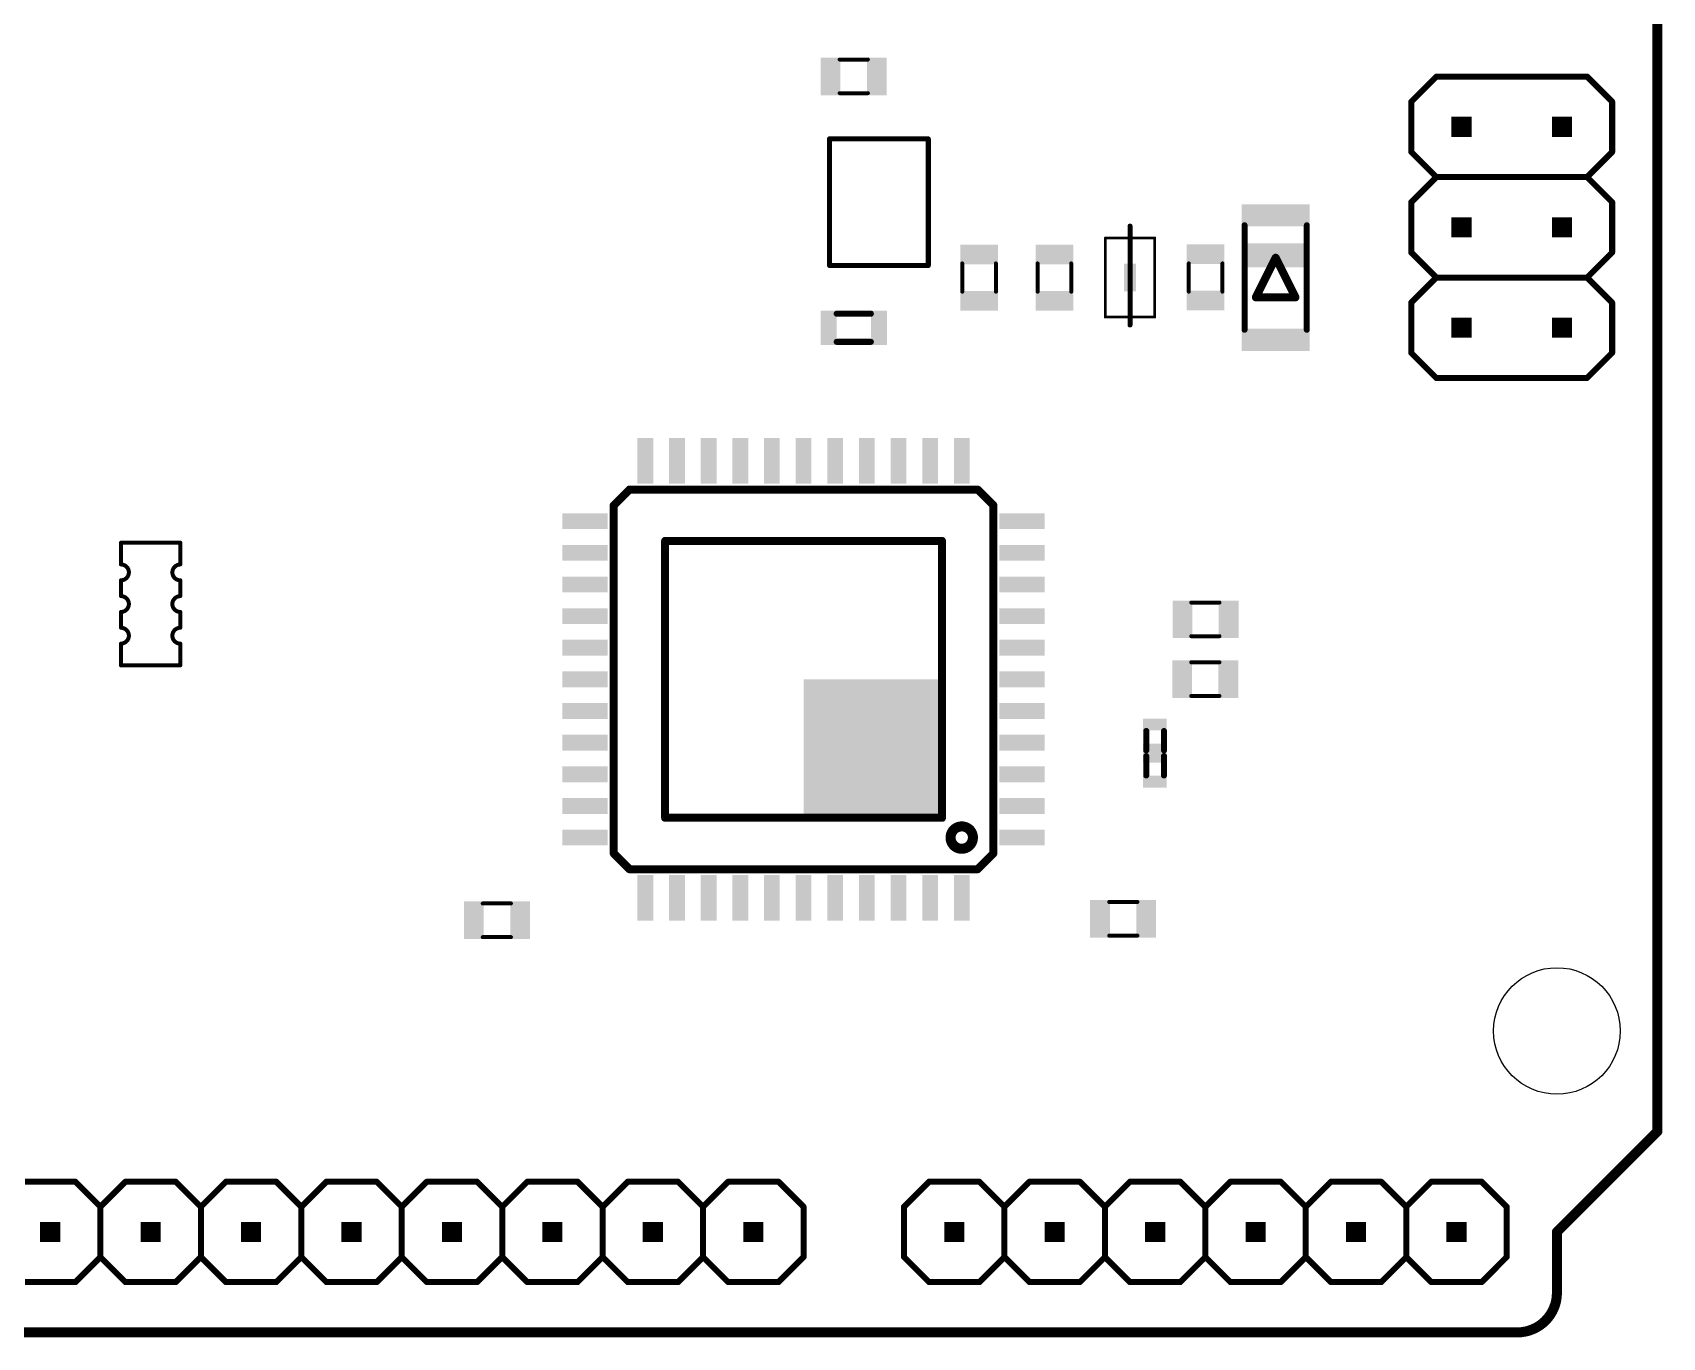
# Model space of a CAD drawing. Extents: x -1.9 to 68.7, y -0.1 to 62.9.
# Drawn here: x 27.5 to 68.71, y -0.13 to 32.86 of the extents above; entities that cross this region are included whole.
import ezdxf

# ---------------------------------------------------------------- set-up
doc = ezdxf.new("R2010")
doc.units = 0
for name, color, linetype in [('20', 53, 'CONTINUOUS'), ('21', 253, 'CONTINUOUS'), ('51', 253, 'CONTINUOUS'), ('52', 253, 'CONTINUOUS')]:
    doc.layers.add(name, color=color, linetype=linetype)

# ---------------------------------------------------------------- blocks, each defined once
blk = doc.blocks.new('RECT')
blk.add_solid([(-0.5, -0.5), (0.5, -0.5), (-0.5, 0.5), (0.5, 0.5)])

msp = doc.modelspace()

# ---------------------------------------------------------------- linework, layer by layer
at = {"layer": '20', "const_width": 0.254}
for points in [[(68.58, 37.846), (68.58, 5.08)], [(68.58, 5.08), (66.04, 2.54)], [(66.04, 2.54), (66.04, 1)], [(65.04, 0), (1, 0)]]:
    msp.add_lwpolyline(points, dxfattribs=at)
at = {"layer": '20'}
for points, const_width in [([(68.5165, 5.08, 1), (68.6435, 5.08)], 0.127), ([(68.6249, 5.0351, 1), (68.5351, 5.1249)], 0.127), ([(66.1035, 2.54, 1), (65.9765, 2.54)], 0.127), ([(65.9951, 2.5849, 1), (66.0849, 2.4951)], 0.127), ([(65.04, 0, 0.4142), (66.04, 1)], 0.254), ([(66.1035, 1, 1), (65.9765, 1)], 0.127), ([(65.9765, 1, 1), (66.1035, 1)], 0.127), ([(65.04, 0.0635, 1), (65.04, -0.0635)], 0.127), ([(65.04, -0.0635, 1), (65.04, 0.0635)], 0.127)]:
    msp.add_lwpolyline(points, format="xyb", dxfattribs=dict(at, const_width=const_width))
msp.add_circle((66.04, 7.62), 1.6, dxfattribs=at)
at = {"layer": '21'}
for points, const_width in [([(62.992, 31.75), (62.357, 31.115)], 0.1524), ([(62.992, 31.75), (66.802, 31.75)], 0.1524), ([(66.802, 31.75), (67.437, 31.115)], 0.1524), ([(62.357, 31.115), (62.357, 29.845)], 0.1524), ([(67.437, 31.115), (67.437, 29.845)], 0.1524), ([(47.645, 26.975), (47.645, 30.175)], 0.127), ([(47.645, 30.175), (50.145, 30.175)], 0.127), ([(50.145, 30.175), (50.145, 26.975)], 0.127), ([(62.357, 29.845), (62.992, 29.21)], 0.1524), ([(67.437, 29.845), (66.802, 29.21)], 0.1524), ([(62.992, 29.21), (62.357, 28.575)], 0.1524), ([(66.802, 29.21), (62.992, 29.21)], 0.1524), ([(66.802, 29.21), (67.437, 28.575)], 0.1524), ([(62.357, 28.575), (62.357, 27.305)], 0.1524), ([(67.437, 28.575), (67.437, 27.305)], 0.1524), ([(55.245, 27.97), (55.245, 25.47)], 0.127), ([(54.62, 25.67), (54.62, 27.67)], 0.07), ([(55.87, 27.67), (55.87, 25.67)], 0.07), ([(58.928, 27.17), (58.428, 26.17)], 0.2032), ([(59.428, 26.17), (58.928, 27.17)], 0.2032), ([(62.357, 27.305), (62.992, 26.67)], 0.1524), ([(67.437, 27.305), (66.802, 26.67)], 0.1524), ([(50.145, 26.975), (47.645, 26.975)], 0.127), ([(62.992, 26.67), (62.357, 26.035)], 0.1524), ([(66.802, 26.67), (62.992, 26.67)], 0.1524), ([(66.802, 26.67), (67.437, 26.035)], 0.1524), ([(58.428, 26.17), (59.428, 26.17)], 0.2032), ([(62.357, 26.035), (62.357, 24.765)], 0.1524), ([(67.437, 26.035), (67.437, 24.765)], 0.1524), ([(62.357, 24.765), (62.992, 24.13)], 0.1524), ([(67.437, 24.765), (66.802, 24.13)], 0.1524), ([(66.802, 24.13), (62.992, 24.13)], 0.1524), ([(42.19, 20.91), (42.59, 21.31)], 0.2032), ([(42.59, 21.31), (51.39, 21.31)], 0.2032), ([(51.39, 21.31), (51.79, 20.91)], 0.2032), ([(42.19, 12.11), (42.19, 20.91)], 0.2032), ([(51.79, 20.91), (51.79, 12.11)], 0.2032), ([(42.59, 11.71), (42.19, 12.11)], 0.2032), ([(51.79, 12.11), (51.39, 11.71)], 0.2032), ([(51.39, 11.71), (42.59, 11.71)], 0.2032), ([(27.305, 3.81), (28.575, 3.81)], 0.1524), ([(28.575, 3.81), (29.21, 3.175)], 0.1524), ([(29.21, 3.175), (29.845, 3.81)], 0.1524), ([(29.845, 3.81), (31.115, 3.81)], 0.1524), ([(31.115, 3.81), (31.75, 3.175)], 0.1524), ([(31.75, 3.175), (32.385, 3.81)], 0.1524), ([(32.385, 3.81), (33.655, 3.81)], 0.1524), ([(33.655, 3.81), (34.29, 3.175)], 0.1524), ([(34.925, 3.81), (34.29, 3.175)], 0.1524), ([(34.925, 3.81), (36.195, 3.81)], 0.1524), ([(36.195, 3.81), (36.83, 3.175)], 0.1524), ([(36.83, 3.175), (37.465, 3.81)], 0.1524), ([(37.465, 3.81), (38.735, 3.81)], 0.1524), ([(38.735, 3.81), (39.37, 3.175)], 0.1524), ([(39.37, 3.175), (40.005, 3.81)], 0.1524), ([(40.005, 3.81), (41.275, 3.81)], 0.1524), ([(41.275, 3.81), (41.91, 3.175)], 0.1524), ([(42.545, 3.81), (41.91, 3.175)], 0.1524), ([(42.545, 3.81), (43.815, 3.81)], 0.1524), ([(43.815, 3.81), (44.45, 3.175)], 0.1524), ([(45.085, 3.81), (44.45, 3.175)], 0.1524), ([(45.085, 3.81), (46.355, 3.81)], 0.1524), ([(46.355, 3.81), (46.99, 3.175)], 0.1524), ([(50.165, 3.81), (49.53, 3.175)], 0.1524), ([(50.165, 3.81), (51.435, 3.81)], 0.1524), ([(51.435, 3.81), (52.07, 3.175)], 0.1524), ([(52.07, 3.175), (52.705, 3.81)], 0.1524), ([(52.705, 3.81), (53.975, 3.81)], 0.1524), ([(53.975, 3.81), (54.61, 3.175)], 0.1524), ([(54.61, 3.175), (55.245, 3.81)], 0.1524), ([(55.245, 3.81), (56.515, 3.81)], 0.1524), ([(56.515, 3.81), (57.15, 3.175)], 0.1524), ([(57.785, 3.81), (57.15, 3.175)], 0.1524), ([(57.785, 3.81), (59.055, 3.81)], 0.1524), ([(59.055, 3.81), (59.69, 3.175)], 0.1524), ([(59.69, 3.175), (60.325, 3.81)], 0.1524), ([(60.325, 3.81), (61.595, 3.81)], 0.1524), ([(61.595, 3.81), (62.23, 3.175)], 0.1524), ([(62.865, 3.81), (62.23, 3.175)], 0.1524), ([(62.865, 3.81), (64.135, 3.81)], 0.1524), ([(64.135, 3.81), (64.77, 3.175)], 0.1524), ([(29.21, 3.175), (29.21, 1.905)], 0.1524), ([(31.75, 3.175), (31.75, 1.905)], 0.1524), ([(34.29, 3.175), (34.29, 1.905)], 0.1524), ([(36.83, 3.175), (36.83, 1.905)], 0.1524), ([(39.37, 3.175), (39.37, 1.905)], 0.1524), ([(41.91, 3.175), (41.91, 1.905)], 0.1524), ([(44.45, 3.175), (44.45, 1.905)], 0.1524), ([(46.99, 3.175), (46.99, 1.905)], 0.1524), ([(49.53, 3.175), (49.53, 1.905)], 0.1524), ([(52.07, 3.175), (52.07, 1.905)], 0.1524), ([(54.61, 3.175), (54.61, 1.905)], 0.1524), ([(57.15, 3.175), (57.15, 1.905)], 0.1524), ([(59.69, 3.175), (59.69, 1.905)], 0.1524), ([(62.23, 3.175), (62.23, 1.905)], 0.1524), ([(64.77, 3.175), (64.77, 1.905)], 0.1524), ([(29.21, 1.905), (28.575, 1.27)], 0.1524), ([(29.845, 1.27), (29.21, 1.905)], 0.1524), ([(31.75, 1.905), (31.115, 1.27)], 0.1524), ([(32.385, 1.27), (31.75, 1.905)], 0.1524), ([(34.29, 1.905), (33.655, 1.27)], 0.1524), ([(34.29, 1.905), (34.925, 1.27)], 0.1524), ([(36.83, 1.905), (36.195, 1.27)], 0.1524), ([(37.465, 1.27), (36.83, 1.905)], 0.1524), ([(39.37, 1.905), (38.735, 1.27)], 0.1524), ([(40.005, 1.27), (39.37, 1.905)], 0.1524), ([(41.91, 1.905), (41.275, 1.27)], 0.1524), ([(41.91, 1.905), (42.545, 1.27)], 0.1524), ([(44.45, 1.905), (43.815, 1.27)], 0.1524), ([(44.45, 1.905), (45.085, 1.27)], 0.1524), ([(46.99, 1.905), (46.355, 1.27)], 0.1524), ([(49.53, 1.905), (50.165, 1.27)], 0.1524), ([(52.07, 1.905), (51.435, 1.27)], 0.1524), ([(52.705, 1.27), (52.07, 1.905)], 0.1524), ([(54.61, 1.905), (53.975, 1.27)], 0.1524), ([(55.245, 1.27), (54.61, 1.905)], 0.1524), ([(57.15, 1.905), (56.515, 1.27)], 0.1524), ([(57.15, 1.905), (57.785, 1.27)], 0.1524), ([(59.69, 1.905), (59.055, 1.27)], 0.1524), ([(60.325, 1.27), (59.69, 1.905)], 0.1524), ([(62.23, 1.905), (61.595, 1.27)], 0.1524), ([(62.23, 1.905), (62.865, 1.27)], 0.1524), ([(64.77, 1.905), (64.135, 1.27)], 0.1524), ([(28.575, 1.27), (27.305, 1.27)], 0.1524), ([(31.115, 1.27), (29.845, 1.27)], 0.1524), ([(33.655, 1.27), (32.385, 1.27)], 0.1524), ([(36.195, 1.27), (34.925, 1.27)], 0.1524), ([(38.735, 1.27), (37.465, 1.27)], 0.1524), ([(41.275, 1.27), (40.005, 1.27)], 0.1524), ([(43.815, 1.27), (42.545, 1.27)], 0.1524), ([(46.355, 1.27), (45.085, 1.27)], 0.1524), ([(51.435, 1.27), (50.165, 1.27)], 0.1524), ([(53.975, 1.27), (52.705, 1.27)], 0.1524), ([(56.515, 1.27), (55.245, 1.27)], 0.1524), ([(59.055, 1.27), (57.785, 1.27)], 0.1524), ([(61.595, 1.27), (60.325, 1.27)], 0.1524), ([(64.135, 1.27), (62.865, 1.27)], 0.1524)]:
    msp.add_lwpolyline(points, dxfattribs=dict(at, const_width=const_width))
for points, const_width in [([(62.992, 31.7881, 1), (62.992, 31.7119)], 0.0762), ([(63.0189, 31.7231, 1), (62.9651, 31.7769)], 0.0762), ([(66.8289, 31.7769, 1), (66.7751, 31.7231)], 0.0762), ([(66.802, 31.7119, 1), (66.802, 31.7881)], 0.0762), ([(62.3951, 31.115, 1), (62.3189, 31.115)], 0.0762), ([(62.3301, 31.1419, 1), (62.3839, 31.0881)], 0.0762), ([(67.4751, 31.115, 1), (67.3989, 31.115)], 0.0762), ([(67.4101, 31.0881, 1), (67.4639, 31.1419)], 0.0762), ([(47.6768, 30.175, 1), (47.6133, 30.175)], 0.0635), ([(47.645, 30.2067, 1), (47.645, 30.1433)], 0.0635), ([(50.1768, 30.175, 1), (50.1133, 30.175)], 0.0635), ([(50.145, 30.1433, 1), (50.145, 30.2067)], 0.0635), ([(62.3189, 29.845, 1), (62.3951, 29.845)], 0.0762), ([(62.3839, 29.8719, 1), (62.3301, 29.8181)], 0.0762), ([(67.3989, 29.845, 1), (67.4751, 29.845)], 0.0762), ([(67.4639, 29.8181, 1), (67.4101, 29.8719)], 0.0762), ([(62.992, 29.2481, 1), (62.992, 29.1719)], 0.0762), ([(63.0189, 29.1831, 1), (62.9651, 29.2369)], 0.0762), ([(62.9651, 29.1831, 1), (63.0189, 29.2369)], 0.0762), ([(66.8289, 29.2369, 1), (66.7751, 29.1831)], 0.0762), ([(66.7751, 29.2369, 1), (66.8289, 29.1831)], 0.0762), ([(66.802, 29.1719, 1), (66.802, 29.2481)], 0.0762), ([(62.3951, 28.575, 1), (62.3189, 28.575)], 0.0762), ([(62.3301, 28.6019, 1), (62.3839, 28.5481)], 0.0762), ([(67.4751, 28.575, 1), (67.3989, 28.575)], 0.0762), ([(67.4101, 28.5481, 1), (67.4639, 28.6019)], 0.0762), ([(55.2768, 27.97, 1), (55.2133, 27.97)], 0.0635), ([(54.6375, 27.67, 1), (54.6025, 27.67)], 0.035), ([(55.8875, 27.67, 1), (55.8525, 27.67)], 0.035), ([(58.9734, 27.1927, 1), (58.8826, 27.1473)], 0.1016), ([(58.9734, 27.1473, 1), (58.8826, 27.1927)], 0.1016), ([(62.3189, 27.305, 1), (62.3951, 27.305)], 0.0762), ([(62.3839, 27.3319, 1), (62.3301, 27.2781)], 0.0762), ([(67.3989, 27.305, 1), (67.4751, 27.305)], 0.0762), ([(67.4639, 27.2781, 1), (67.4101, 27.3319)], 0.0762), ([(47.645, 27.0068, 1), (47.645, 26.9433)], 0.0635), ([(47.6133, 26.975, 1), (47.6768, 26.975)], 0.0635), ([(50.1133, 26.975, 1), (50.1768, 26.975)], 0.0635), ([(50.145, 26.9433, 1), (50.145, 27.0068)], 0.0635), ([(62.992, 26.7081, 1), (62.992, 26.6319)], 0.0762), ([(63.0189, 26.6431, 1), (62.9651, 26.6969)], 0.0762), ([(62.9651, 26.6431, 1), (63.0189, 26.6969)], 0.0762), ([(66.8289, 26.6969, 1), (66.7751, 26.6431)], 0.0762), ([(66.7751, 26.6969, 1), (66.8289, 26.6431)], 0.0762), ([(66.802, 26.6319, 1), (66.802, 26.7081)], 0.0762), ([(58.428, 26.2208, 1), (58.428, 26.1192)], 0.1016), ([(58.3826, 26.1927, 1), (58.4734, 26.1473)], 0.1016), ([(59.3826, 26.1473, 1), (59.4734, 26.1927)], 0.1016), ([(59.428, 26.1192, 1), (59.428, 26.2208)], 0.1016), ([(62.3951, 26.035, 1), (62.3189, 26.035)], 0.0762), ([(62.3301, 26.0619, 1), (62.3839, 26.0081)], 0.0762), ([(67.4751, 26.035, 1), (67.3989, 26.035)], 0.0762), ([(67.4101, 26.0081, 1), (67.4639, 26.0619)], 0.0762), ([(54.6025, 25.67, 1), (54.6375, 25.67)], 0.035), ([(55.8525, 25.67, 1), (55.8875, 25.67)], 0.035), ([(55.2133, 25.47, 1), (55.2768, 25.47)], 0.0635), ([(62.3189, 24.765, 1), (62.3951, 24.765)], 0.0762), ([(62.3839, 24.7919, 1), (62.3301, 24.7381)], 0.0762), ([(67.3989, 24.765, 1), (67.4751, 24.765)], 0.0762), ([(67.4639, 24.7381, 1), (67.4101, 24.7919)], 0.0762), ([(62.992, 24.1681, 1), (62.992, 24.0919)], 0.0762), ([(62.9651, 24.1031, 1), (63.0189, 24.1569)], 0.0762), ([(66.7751, 24.1569, 1), (66.8289, 24.1031)], 0.0762), ([(66.802, 24.0919, 1), (66.802, 24.1681)], 0.0762), ([(42.59, 21.3608, 1), (42.59, 21.2592)], 0.1016), ([(42.6259, 21.2741, 1), (42.5541, 21.3459)], 0.1016), ([(51.4259, 21.3459, 1), (51.3541, 21.2741)], 0.1016), ([(51.39, 21.2592, 1), (51.39, 21.3608)], 0.1016), ([(42.2408, 20.91, 1), (42.1392, 20.91)], 0.1016), ([(42.1541, 20.9459, 1), (42.2259, 20.8741)], 0.1016), ([(51.8408, 20.91, 1), (51.7392, 20.91)], 0.1016), ([(51.7541, 20.8741, 1), (51.8259, 20.9459)], 0.1016), ([(50.99, 12.2273, 1), (50.99, 12.7927, 1), (50.99, 12.2273)], 0.254), ([(42.2259, 12.1459, 1), (42.1541, 12.0741)], 0.1016), ([(42.1392, 12.11, 1), (42.2408, 12.11)], 0.1016), ([(51.7392, 12.11, 1), (51.8408, 12.11)], 0.1016), ([(51.8259, 12.0741, 1), (51.7541, 12.1459)], 0.1016), ([(42.59, 11.7608, 1), (42.59, 11.6592)], 0.1016), ([(42.5541, 11.6741, 1), (42.6259, 11.7459)], 0.1016), ([(51.3541, 11.7459, 1), (51.4259, 11.6741)], 0.1016), ([(51.39, 11.6592, 1), (51.39, 11.7608)], 0.1016), ([(28.6019, 3.8369, 1), (28.5481, 3.7831)], 0.0762), ([(28.575, 3.7719, 1), (28.575, 3.8481)], 0.0762), ([(29.845, 3.8481, 1), (29.845, 3.7719)], 0.0762), ([(29.8719, 3.7831, 1), (29.8181, 3.8369)], 0.0762), ([(31.1419, 3.8369, 1), (31.0881, 3.7831)], 0.0762), ([(31.115, 3.7719, 1), (31.115, 3.8481)], 0.0762), ([(32.385, 3.8481, 1), (32.385, 3.7719)], 0.0762), ([(32.4119, 3.7831, 1), (32.3581, 3.8369)], 0.0762), ([(33.6819, 3.8369, 1), (33.6281, 3.7831)], 0.0762), ([(33.655, 3.7719, 1), (33.655, 3.8481)], 0.0762), ([(34.925, 3.8481, 1), (34.925, 3.7719)], 0.0762), ([(34.9519, 3.7831, 1), (34.8981, 3.8369)], 0.0762), ([(36.2219, 3.8369, 1), (36.1681, 3.7831)], 0.0762), ([(36.195, 3.7719, 1), (36.195, 3.8481)], 0.0762), ([(37.465, 3.8481, 1), (37.465, 3.7719)], 0.0762), ([(37.4919, 3.7831, 1), (37.4381, 3.8369)], 0.0762), ([(38.7619, 3.8369, 1), (38.7081, 3.7831)], 0.0762), ([(38.735, 3.7719, 1), (38.735, 3.8481)], 0.0762), ([(40.005, 3.8481, 1), (40.005, 3.7719)], 0.0762), ([(40.0319, 3.7831, 1), (39.9781, 3.8369)], 0.0762), ([(41.3019, 3.8369, 1), (41.2481, 3.7831)], 0.0762), ([(41.275, 3.7719, 1), (41.275, 3.8481)], 0.0762), ([(42.545, 3.8481, 1), (42.545, 3.7719)], 0.0762), ([(42.5719, 3.7831, 1), (42.5181, 3.8369)], 0.0762), ([(43.8419, 3.8369, 1), (43.7881, 3.7831)], 0.0762), ([(43.815, 3.7719, 1), (43.815, 3.8481)], 0.0762), ([(45.085, 3.8481, 1), (45.085, 3.7719)], 0.0762), ([(45.1119, 3.7831, 1), (45.0581, 3.8369)], 0.0762), ([(46.3819, 3.8369, 1), (46.3281, 3.7831)], 0.0762), ([(46.355, 3.7719, 1), (46.355, 3.8481)], 0.0762), ([(50.165, 3.8481, 1), (50.165, 3.7719)], 0.0762), ([(50.1919, 3.7831, 1), (50.1381, 3.8369)], 0.0762), ([(51.4619, 3.8369, 1), (51.4081, 3.7831)], 0.0762), ([(51.435, 3.7719, 1), (51.435, 3.8481)], 0.0762), ([(52.705, 3.8481, 1), (52.705, 3.7719)], 0.0762), ([(52.7319, 3.7831, 1), (52.6781, 3.8369)], 0.0762), ([(54.0019, 3.8369, 1), (53.9481, 3.7831)], 0.0762), ([(53.975, 3.7719, 1), (53.975, 3.8481)], 0.0762), ([(55.245, 3.8481, 1), (55.245, 3.7719)], 0.0762), ([(55.2719, 3.7831, 1), (55.2181, 3.8369)], 0.0762), ([(56.5419, 3.8369, 1), (56.4881, 3.7831)], 0.0762), ([(56.515, 3.7719, 1), (56.515, 3.8481)], 0.0762), ([(57.785, 3.8481, 1), (57.785, 3.7719)], 0.0762), ([(57.8119, 3.7831, 1), (57.7581, 3.8369)], 0.0762), ([(59.0819, 3.8369, 1), (59.0281, 3.7831)], 0.0762), ([(59.055, 3.7719, 1), (59.055, 3.8481)], 0.0762), ([(60.325, 3.8481, 1), (60.325, 3.7719)], 0.0762), ([(60.3519, 3.7831, 1), (60.2981, 3.8369)], 0.0762), ([(61.6219, 3.8369, 1), (61.5681, 3.7831)], 0.0762), ([(61.595, 3.7719, 1), (61.595, 3.8481)], 0.0762), ([(62.865, 3.8481, 1), (62.865, 3.7719)], 0.0762), ([(62.8919, 3.7831, 1), (62.8381, 3.8369)], 0.0762), ([(64.1619, 3.8369, 1), (64.1081, 3.7831)], 0.0762), ([(64.135, 3.7719, 1), (64.135, 3.8481)], 0.0762), ([(29.2481, 3.175, 1), (29.1719, 3.175)], 0.0762), ([(29.1831, 3.2019, 1), (29.2369, 3.1481)], 0.0762), ([(29.1831, 3.1481, 1), (29.2369, 3.2019)], 0.0762), ([(31.7881, 3.175, 1), (31.7119, 3.175)], 0.0762), ([(31.7231, 3.2019, 1), (31.7769, 3.1481)], 0.0762), ([(31.7231, 3.1481, 1), (31.7769, 3.2019)], 0.0762), ([(34.3281, 3.175, 1), (34.2519, 3.175)], 0.0762), ([(34.2631, 3.2019, 1), (34.3169, 3.1481)], 0.0762), ([(34.2631, 3.1481, 1), (34.3169, 3.2019)], 0.0762), ([(36.8681, 3.175, 1), (36.7919, 3.175)], 0.0762), ([(36.8031, 3.2019, 1), (36.8569, 3.1481)], 0.0762), ([(36.8031, 3.1481, 1), (36.8569, 3.2019)], 0.0762), ([(39.4081, 3.175, 1), (39.3319, 3.175)], 0.0762), ([(39.3431, 3.2019, 1), (39.3969, 3.1481)], 0.0762), ([(39.3431, 3.1481, 1), (39.3969, 3.2019)], 0.0762), ([(41.9481, 3.175, 1), (41.8719, 3.175)], 0.0762), ([(41.8831, 3.2019, 1), (41.9369, 3.1481)], 0.0762), ([(41.8831, 3.1481, 1), (41.9369, 3.2019)], 0.0762), ([(44.4881, 3.175, 1), (44.4119, 3.175)], 0.0762), ([(44.4231, 3.2019, 1), (44.4769, 3.1481)], 0.0762), ([(44.4231, 3.1481, 1), (44.4769, 3.2019)], 0.0762), ([(47.0281, 3.175, 1), (46.9519, 3.175)], 0.0762), ([(46.9631, 3.1481, 1), (47.0169, 3.2019)], 0.0762), ([(49.5681, 3.175, 1), (49.4919, 3.175)], 0.0762), ([(49.5031, 3.2019, 1), (49.5569, 3.1481)], 0.0762), ([(52.1081, 3.175, 1), (52.0319, 3.175)], 0.0762), ([(52.0431, 3.2019, 1), (52.0969, 3.1481)], 0.0762), ([(52.0431, 3.1481, 1), (52.0969, 3.2019)], 0.0762), ([(54.6481, 3.175, 1), (54.5719, 3.175)], 0.0762), ([(54.5831, 3.2019, 1), (54.6369, 3.1481)], 0.0762), ([(54.5831, 3.1481, 1), (54.6369, 3.2019)], 0.0762), ([(57.1881, 3.175, 1), (57.1119, 3.175)], 0.0762), ([(57.1231, 3.2019, 1), (57.1769, 3.1481)], 0.0762), ([(57.1231, 3.1481, 1), (57.1769, 3.2019)], 0.0762), ([(59.7281, 3.175, 1), (59.6519, 3.175)], 0.0762), ([(59.6631, 3.2019, 1), (59.7169, 3.1481)], 0.0762), ([(59.6631, 3.1481, 1), (59.7169, 3.2019)], 0.0762), ([(62.2681, 3.175, 1), (62.1919, 3.175)], 0.0762), ([(62.2031, 3.2019, 1), (62.2569, 3.1481)], 0.0762), ([(62.2031, 3.1481, 1), (62.2569, 3.2019)], 0.0762), ([(64.8081, 3.175, 1), (64.7319, 3.175)], 0.0762), ([(64.7431, 3.1481, 1), (64.7969, 3.2019)], 0.0762), ([(29.1719, 1.905, 1), (29.2481, 1.905)], 0.0762), ([(29.2369, 1.9319, 1), (29.1831, 1.8781)], 0.0762), ([(29.2369, 1.8781, 1), (29.1831, 1.9319)], 0.0762), ([(31.7119, 1.905, 1), (31.7881, 1.905)], 0.0762), ([(31.7769, 1.9319, 1), (31.7231, 1.8781)], 0.0762), ([(31.7769, 1.8781, 1), (31.7231, 1.9319)], 0.0762), ([(34.2519, 1.905, 1), (34.3281, 1.905)], 0.0762), ([(34.3169, 1.9319, 1), (34.2631, 1.8781)], 0.0762), ([(34.3169, 1.8781, 1), (34.2631, 1.9319)], 0.0762), ([(36.7919, 1.905, 1), (36.8681, 1.905)], 0.0762), ([(36.8569, 1.9319, 1), (36.8031, 1.8781)], 0.0762), ([(36.8569, 1.8781, 1), (36.8031, 1.9319)], 0.0762), ([(39.3319, 1.905, 1), (39.4081, 1.905)], 0.0762), ([(39.3969, 1.9319, 1), (39.3431, 1.8781)], 0.0762), ([(39.3969, 1.8781, 1), (39.3431, 1.9319)], 0.0762), ([(41.8719, 1.905, 1), (41.9481, 1.905)], 0.0762), ([(41.9369, 1.9319, 1), (41.8831, 1.8781)], 0.0762), ([(41.9369, 1.8781, 1), (41.8831, 1.9319)], 0.0762), ([(44.4119, 1.905, 1), (44.4881, 1.905)], 0.0762), ([(44.4769, 1.9319, 1), (44.4231, 1.8781)], 0.0762), ([(44.4769, 1.8781, 1), (44.4231, 1.9319)], 0.0762), ([(46.9519, 1.905, 1), (47.0281, 1.905)], 0.0762), ([(47.0169, 1.8781, 1), (46.9631, 1.9319)], 0.0762), ([(49.4919, 1.905, 1), (49.5681, 1.905)], 0.0762), ([(49.5569, 1.9319, 1), (49.5031, 1.8781)], 0.0762), ([(52.0319, 1.905, 1), (52.1081, 1.905)], 0.0762), ([(52.0969, 1.9319, 1), (52.0431, 1.8781)], 0.0762), ([(52.0969, 1.8781, 1), (52.0431, 1.9319)], 0.0762), ([(54.5719, 1.905, 1), (54.6481, 1.905)], 0.0762), ([(54.6369, 1.9319, 1), (54.5831, 1.8781)], 0.0762), ([(54.6369, 1.8781, 1), (54.5831, 1.9319)], 0.0762), ([(57.1119, 1.905, 1), (57.1881, 1.905)], 0.0762), ([(57.1769, 1.9319, 1), (57.1231, 1.8781)], 0.0762), ([(57.1769, 1.8781, 1), (57.1231, 1.9319)], 0.0762), ([(59.6519, 1.905, 1), (59.7281, 1.905)], 0.0762), ([(59.7169, 1.9319, 1), (59.6631, 1.8781)], 0.0762), ([(59.7169, 1.8781, 1), (59.6631, 1.9319)], 0.0762), ([(62.1919, 1.905, 1), (62.2681, 1.905)], 0.0762), ([(62.2569, 1.9319, 1), (62.2031, 1.8781)], 0.0762), ([(62.2569, 1.8781, 1), (62.2031, 1.9319)], 0.0762), ([(64.7319, 1.905, 1), (64.8081, 1.905)], 0.0762), ([(64.7969, 1.8781, 1), (64.7431, 1.9319)], 0.0762), ([(28.5481, 1.2969, 1), (28.6019, 1.2431)], 0.0762), ([(28.575, 1.2319, 1), (28.575, 1.3081)], 0.0762), ([(29.845, 1.3081, 1), (29.845, 1.2319)], 0.0762), ([(29.8181, 1.2431, 1), (29.8719, 1.2969)], 0.0762), ([(31.0881, 1.2969, 1), (31.1419, 1.2431)], 0.0762), ([(31.115, 1.2319, 1), (31.115, 1.3081)], 0.0762), ([(32.385, 1.3081, 1), (32.385, 1.2319)], 0.0762), ([(32.3581, 1.2431, 1), (32.4119, 1.2969)], 0.0762), ([(33.6281, 1.2969, 1), (33.6819, 1.2431)], 0.0762), ([(33.655, 1.2319, 1), (33.655, 1.3081)], 0.0762), ([(34.925, 1.3081, 1), (34.925, 1.2319)], 0.0762), ([(34.8981, 1.2431, 1), (34.9519, 1.2969)], 0.0762), ([(36.1681, 1.2969, 1), (36.2219, 1.2431)], 0.0762), ([(36.195, 1.2319, 1), (36.195, 1.3081)], 0.0762), ([(37.465, 1.3081, 1), (37.465, 1.2319)], 0.0762), ([(37.4381, 1.2431, 1), (37.4919, 1.2969)], 0.0762), ([(38.7081, 1.2969, 1), (38.7619, 1.2431)], 0.0762), ([(38.735, 1.2319, 1), (38.735, 1.3081)], 0.0762), ([(40.005, 1.3081, 1), (40.005, 1.2319)], 0.0762), ([(39.9781, 1.2431, 1), (40.0319, 1.2969)], 0.0762), ([(41.2481, 1.2969, 1), (41.3019, 1.2431)], 0.0762), ([(41.275, 1.2319, 1), (41.275, 1.3081)], 0.0762), ([(42.545, 1.3081, 1), (42.545, 1.2319)], 0.0762), ([(42.5181, 1.2431, 1), (42.5719, 1.2969)], 0.0762), ([(43.7881, 1.2969, 1), (43.8419, 1.2431)], 0.0762), ([(43.815, 1.2319, 1), (43.815, 1.3081)], 0.0762), ([(45.085, 1.3081, 1), (45.085, 1.2319)], 0.0762), ([(45.0581, 1.2431, 1), (45.1119, 1.2969)], 0.0762), ([(46.3281, 1.2969, 1), (46.3819, 1.2431)], 0.0762), ([(46.355, 1.2319, 1), (46.355, 1.3081)], 0.0762), ([(50.165, 1.3081, 1), (50.165, 1.2319)], 0.0762), ([(50.1381, 1.2431, 1), (50.1919, 1.2969)], 0.0762), ([(51.4081, 1.2969, 1), (51.4619, 1.2431)], 0.0762), ([(51.435, 1.2319, 1), (51.435, 1.3081)], 0.0762), ([(52.705, 1.3081, 1), (52.705, 1.2319)], 0.0762), ([(52.6781, 1.2431, 1), (52.7319, 1.2969)], 0.0762), ([(53.9481, 1.2969, 1), (54.0019, 1.2431)], 0.0762), ([(53.975, 1.2319, 1), (53.975, 1.3081)], 0.0762), ([(55.245, 1.3081, 1), (55.245, 1.2319)], 0.0762), ([(55.2181, 1.2431, 1), (55.2719, 1.2969)], 0.0762), ([(56.4881, 1.2969, 1), (56.5419, 1.2431)], 0.0762), ([(56.515, 1.2319, 1), (56.515, 1.3081)], 0.0762), ([(57.785, 1.3081, 1), (57.785, 1.2319)], 0.0762), ([(57.7581, 1.2431, 1), (57.8119, 1.2969)], 0.0762), ([(59.0281, 1.2969, 1), (59.0819, 1.2431)], 0.0762), ([(59.055, 1.2319, 1), (59.055, 1.3081)], 0.0762), ([(60.325, 1.3081, 1), (60.325, 1.2319)], 0.0762), ([(60.2981, 1.2431, 1), (60.3519, 1.2969)], 0.0762), ([(61.5681, 1.2969, 1), (61.6219, 1.2431)], 0.0762), ([(61.595, 1.2319, 1), (61.595, 1.3081)], 0.0762), ([(62.865, 1.3081, 1), (62.865, 1.2319)], 0.0762), ([(62.8381, 1.2431, 1), (62.8919, 1.2969)], 0.0762), ([(64.1081, 1.2969, 1), (64.1619, 1.2431)], 0.0762), ([(64.135, 1.2319, 1), (64.135, 1.3081)], 0.0762)]:
    msp.add_lwpolyline(points, format="xyb", dxfattribs=dict(at, const_width=const_width))
at = {"layer": '51'}
for points, const_width in [([(47.904, 32.182), (48.616, 32.182)], 0.1016), ([(47.904, 31.331), (48.616, 31.331)], 0.1016), ([(58.1406, 25.3492), (58.1406, 27.9908)], 0.1524), ([(59.7154, 25.3492), (59.7154, 27.9908)], 0.1524), ([(54.62, 27.67), (55.87, 27.67)], 0.07), ([(55.245, 27.77), (55.245, 25.57)], 0.127), ([(51.003, 26.314), (51.003, 27.026)], 0.1016), ([(51.854, 26.314), (51.854, 27.026)], 0.1016), ([(52.908, 26.314), (52.908, 27.026)], 0.1016), ([(53.759, 26.314), (53.759, 27.026)], 0.1016), ([(56.731, 27.026), (56.731, 26.314)], 0.1016), ([(57.582, 27.026), (57.582, 26.314)], 0.1016), ([(48.692, 25.756), (47.828, 25.756)], 0.1524), ([(55.87, 25.67), (54.62, 25.67)], 0.07), ([(47.828, 25.044), (48.692, 25.044)], 0.1524), ([(29.73, 19.965), (31.23, 19.965)], 0.1016), ([(29.73, 19.415), (29.73, 19.965)], 0.1016), ([(31.23, 19.965), (31.23, 19.415)], 0.1016), ([(50.49, 20.01), (43.49, 20.01)], 0.2032), ([(43.49, 20.01), (43.49, 13.01)], 0.2032), ([(50.49, 13.01), (50.49, 20.01)], 0.2032), ([(29.73, 18.615), (29.73, 19.015)], 0.1016), ([(31.23, 19.015), (31.23, 18.615)], 0.1016), ([(29.73, 17.815), (29.73, 18.215)], 0.1016), ([(31.23, 18.215), (31.23, 17.815)], 0.1016), ([(57.506, 18.453), (56.794, 18.453)], 0.1016), ([(29.73, 16.865), (29.73, 17.415)], 0.1016), ([(31.23, 17.415), (31.23, 16.865)], 0.1016), ([(57.506, 17.602), (56.794, 17.602)], 0.1016), ([(31.23, 16.865), (29.73, 16.865)], 0.1016), ([(56.794, 16.942), (57.506, 16.942)], 0.1016), ([(56.794, 16.091), (57.506, 16.091)], 0.1016), ([(43.49, 13.01), (50.49, 13.01)], 0.2032), ([(39.591, 10.844), (38.879, 10.844)], 0.1016), ([(54.719, 10.882), (55.431, 10.882)], 0.1016), ([(39.591, 9.993), (38.879, 9.993)], 0.1016), ([(54.719, 10.031), (55.431, 10.031)], 0.1016)]:
    msp.add_lwpolyline(points, dxfattribs=dict(at, const_width=const_width))
for points, const_width in [([(47.904, 32.2074, 1), (47.904, 32.1566)], 0.0508), ([(48.616, 32.1566, 1), (48.616, 32.2074)], 0.0508), ([(47.904, 31.3564, 1), (47.904, 31.3056)], 0.0508), ([(48.616, 31.3056, 1), (48.616, 31.3564)], 0.0508), ([(58.1787, 27.9908, 1), (58.1025, 27.9908)], 0.0762), ([(59.7535, 27.9908, 1), (59.6773, 27.9908)], 0.0762), ([(54.62, 27.6875, 1), (54.62, 27.6525)], 0.035), ([(55.2768, 27.77, 1), (55.2133, 27.77)], 0.0635), ([(55.87, 27.6525, 1), (55.87, 27.6875)], 0.035), ([(51.0284, 27.026, 1), (50.9776, 27.026)], 0.0508), ([(51.8794, 27.026, 1), (51.8286, 27.026)], 0.0508), ([(52.9334, 27.026, 1), (52.8826, 27.026)], 0.0508), ([(53.7844, 27.026, 1), (53.7336, 27.026)], 0.0508), ([(56.7564, 27.026, 1), (56.7056, 27.026)], 0.0508), ([(57.6074, 27.026, 1), (57.5566, 27.026)], 0.0508), ([(50.9776, 26.314, 1), (51.0284, 26.314)], 0.0508), ([(51.8286, 26.314, 1), (51.8794, 26.314)], 0.0508), ([(52.8826, 26.314, 1), (52.9334, 26.314)], 0.0508), ([(53.7336, 26.314, 1), (53.7844, 26.314)], 0.0508), ([(56.7056, 26.314, 1), (56.7564, 26.314)], 0.0508), ([(57.5566, 26.314, 1), (57.6074, 26.314)], 0.0508), ([(47.828, 25.7941, 1), (47.828, 25.7179)], 0.0762), ([(48.692, 25.7179, 1), (48.692, 25.7941)], 0.0762), ([(54.62, 25.6875, 1), (54.62, 25.6525)], 0.035), ([(55.2133, 25.57, 1), (55.2768, 25.57)], 0.0635), ([(55.87, 25.6525, 1), (55.87, 25.6875)], 0.035), ([(58.1025, 25.3492, 1), (58.1787, 25.3492)], 0.0762), ([(59.6773, 25.3492, 1), (59.7535, 25.3492)], 0.0762), ([(47.828, 25.0821, 1), (47.828, 25.0059)], 0.0762), ([(48.692, 25.0059, 1), (48.692, 25.0821)], 0.0762), ([(29.73, 19.9904, 1), (29.73, 19.9396)], 0.0508), ([(29.7554, 19.965, 1), (29.7046, 19.965)], 0.0508), ([(31.2554, 19.965, 1), (31.2046, 19.965)], 0.0508), ([(31.23, 19.9396, 1), (31.23, 19.9904)], 0.0508), ([(43.49, 20.0608, 1), (43.49, 19.9592)], 0.1016), ([(43.5408, 20.01, 1), (43.4392, 20.01)], 0.1016), ([(50.5408, 20.01, 1), (50.4392, 20.01)], 0.1016), ([(50.49, 19.9592, 1), (50.49, 20.0608)], 0.1016), ([(29.73, 19.015, 1), (29.73, 19.415)], 0.1016), ([(29.73, 19.4404, 1), (29.73, 19.3896)], 0.0508), ([(29.7046, 19.415, 1), (29.7554, 19.415)], 0.0508), ([(31.23, 19.415, 1), (31.23, 19.015)], 0.1016), ([(31.2046, 19.415, 1), (31.2554, 19.415)], 0.0508), ([(31.23, 19.3896, 1), (31.23, 19.4404)], 0.0508), ([(29.7554, 19.015, 1), (29.7046, 19.015)], 0.0508), ([(29.73, 19.0404, 1), (29.73, 18.9896)], 0.0508), ([(31.2554, 19.015, 1), (31.2046, 19.015)], 0.0508), ([(31.23, 18.9896, 1), (31.23, 19.0404)], 0.0508), ([(29.73, 18.215, 1), (29.73, 18.615)], 0.1016), ([(29.73, 18.6404, 1), (29.73, 18.5896)], 0.0508), ([(29.7046, 18.615, 1), (29.7554, 18.615)], 0.0508), ([(31.23, 18.615, 1), (31.23, 18.215)], 0.1016), ([(31.2046, 18.615, 1), (31.2554, 18.615)], 0.0508), ([(31.23, 18.5896, 1), (31.23, 18.6404)], 0.0508), ([(29.7554, 18.215, 1), (29.7046, 18.215)], 0.0508), ([(29.73, 18.2404, 1), (29.73, 18.1896)], 0.0508), ([(31.2554, 18.215, 1), (31.2046, 18.215)], 0.0508), ([(31.23, 18.1896, 1), (31.23, 18.2404)], 0.0508), ([(56.794, 18.4784, 1), (56.794, 18.4276)], 0.0508), ([(57.506, 18.4276, 1), (57.506, 18.4784)], 0.0508), ([(29.73, 17.415, 1), (29.73, 17.815)], 0.1016), ([(29.73, 17.8404, 1), (29.73, 17.7896)], 0.0508), ([(29.7046, 17.815, 1), (29.7554, 17.815)], 0.0508), ([(31.23, 17.815, 1), (31.23, 17.415)], 0.1016), ([(31.2046, 17.815, 1), (31.2554, 17.815)], 0.0508), ([(31.23, 17.7896, 1), (31.23, 17.8404)], 0.0508), ([(29.7554, 17.415, 1), (29.7046, 17.415)], 0.0508), ([(29.73, 17.4404, 1), (29.73, 17.3896)], 0.0508), ([(31.2554, 17.415, 1), (31.2046, 17.415)], 0.0508), ([(31.23, 17.3896, 1), (31.23, 17.4404)], 0.0508), ([(56.794, 17.6274, 1), (56.794, 17.5766)], 0.0508), ([(57.506, 17.5766, 1), (57.506, 17.6274)], 0.0508), ([(29.73, 16.8904, 1), (29.73, 16.8396)], 0.0508), ([(31.23, 16.8396, 1), (31.23, 16.8904)], 0.0508), ([(56.794, 16.9674, 1), (56.794, 16.9166)], 0.0508), ([(57.506, 16.9166, 1), (57.506, 16.9674)], 0.0508), ([(29.7046, 16.865, 1), (29.7554, 16.865)], 0.0508), ([(31.2046, 16.865, 1), (31.2554, 16.865)], 0.0508), ([(56.794, 16.1164, 1), (56.794, 16.0656)], 0.0508), ([(57.506, 16.0656, 1), (57.506, 16.1164)], 0.0508), ([(43.49, 13.0608, 1), (43.49, 12.9592)], 0.1016), ([(43.4392, 13.01, 1), (43.5408, 13.01)], 0.1016), ([(50.4392, 13.01, 1), (50.5408, 13.01)], 0.1016), ([(50.49, 12.9592, 1), (50.49, 13.0608)], 0.1016), ([(38.879, 10.8694, 1), (38.879, 10.8186)], 0.0508), ([(39.591, 10.8186, 1), (39.591, 10.8694)], 0.0508), ([(54.719, 10.9074, 1), (54.719, 10.8566)], 0.0508), ([(55.431, 10.8566, 1), (55.431, 10.9074)], 0.0508), ([(38.879, 10.0184, 1), (38.879, 9.9676)], 0.0508), ([(39.591, 9.9676, 1), (39.591, 10.0184)], 0.0508), ([(54.719, 10.0564, 1), (54.719, 10.0056)], 0.0508), ([(55.431, 10.0056, 1), (55.431, 10.0564)], 0.0508)]:
    msp.add_lwpolyline(points, format="xyb", dxfattribs=dict(at, const_width=const_width))
at = {"layer": '52', "const_width": 0.1524}
for points in [[(55.656, 15.2056), (55.656, 14.7156)], [(56.104, 14.7156), (56.104, 15.2056)], [(55.656, 14.5706), (55.656, 14.0806)], [(56.104, 14.0806), (56.104, 14.5706)]]:
    msp.add_lwpolyline(points, dxfattribs=at)
at = {"layer": '52', "const_width": 0.0762}
for points in [[(55.6941, 15.2056, 1), (55.6179, 15.2056)], [(56.1421, 15.2056, 1), (56.0659, 15.2056)], [(55.6179, 14.7156, 1), (55.6941, 14.7156)], [(55.6941, 14.5706, 1), (55.6179, 14.5706)], [(56.0659, 14.7156, 1), (56.1421, 14.7156)], [(56.1421, 14.5706, 1), (56.0659, 14.5706)], [(55.6179, 14.0806, 1), (55.6941, 14.0806)], [(56.0659, 14.0806, 1), (56.1421, 14.0806)]]:
    msp.add_lwpolyline(points, format="xyb", dxfattribs=at)

# ---------------------------------------------------------------- block references
at = {"layer": '21', "rotation": 270}
for p, xscale, yscale in [((58.928, 27.2288), 0.6096, 1.5748), ((55.245, 26.67), 0.7, 0.3)]:
    msp.add_blockref('RECT', p, dxfattribs=dict(at, xscale=xscale, yscale=yscale))
at = {"layer": '51'}
for p, xscale, yscale in [((47.6718, 31.7551), 0.5001, 0.95), ((48.8403, 31.7551), 0.5001, 0.95), ((47.625, 25.4), 0.4064, 0.8636), ((48.895, 25.4), 0.4064, 0.8636), ((56.5618, 16.5151), 0.5001, 0.95), ((57.7303, 16.5151), 0.5001, 0.95), ((54.4869, 10.4551), 0.5001, 0.95), ((55.6553, 10.4551), 0.5001, 0.95), ((27.94, 2.54), 0.508, 0.508), ((30.48, 2.54), 0.508, 0.508), ((33.02, 2.54), 0.508, 0.508), ((35.56, 2.54), 0.508, 0.508), ((38.1, 2.54), 0.508, 0.508), ((40.64, 2.54), 0.508, 0.508), ((43.18, 2.54), 0.508, 0.508), ((45.72, 2.54), 0.508, 0.508), ((50.8, 2.54), 0.508, 0.508), ((53.34, 2.54), 0.508, 0.508), ((55.88, 2.54), 0.508, 0.508), ((58.42, 2.54), 0.508, 0.508), ((60.96, 2.54), 0.508, 0.508), ((63.5, 2.54), 0.508, 0.508)]:
    msp.add_blockref('RECT', p, dxfattribs=dict(at, xscale=xscale, yscale=yscale))
for p, xscale, yscale, rotation in [((63.627, 30.48), 0.508, 0.508, 270), ((66.167, 30.48), 0.508, 0.508, 270), ((58.928, 28.2448), 0.5588, 1.7272, 270), ((63.627, 27.94), 0.508, 0.508, 270), ((66.167, 27.94), 0.508, 0.508, 270), ((51.4299, 27.2503), 0.5001, 0.95, 90), ((53.3349, 27.2503), 0.5001, 0.95, 90), ((57.1551, 27.2582), 0.5001, 0.95, 270), ((51.4299, 26.0819), 0.5001, 0.95, 90), ((53.3349, 26.0819), 0.5001, 0.95, 90), ((57.1551, 26.0898), 0.5001, 0.95, 270), ((63.627, 25.4), 0.508, 0.508, 270), ((66.167, 25.4), 0.508, 0.508, 270), ((58.928, 25.0952), 0.5588, 1.7272, 270), ((42.99, 22.0351), 0.3998, 1.1501, 180), ((43.79, 22.0351), 0.4, 1.1501, 180), ((44.5901, 22.0351), 0.4, 1.1501, 180), ((45.3899, 22.0351), 0.4001, 1.1501, 180), ((46.19, 22.0351), 0.4001, 1.1501, 180), ((46.99, 22.0351), 0.3998, 1.1501, 180), ((47.79, 22.0351), 0.4001, 1.1501, 180), ((48.5901, 22.0351), 0.4001, 1.1501, 180), ((49.3899, 22.0351), 0.4, 1.1501, 180), ((50.19, 22.0351), 0.4, 1.1501, 180), ((50.99, 22.0351), 0.3998, 1.1501, 180), ((41.465, 20.51), 1.1501, 0.3998, 180), ((52.5151, 20.51), 1.1501, 0.3998, 180), ((41.465, 19.71), 1.1501, 0.4, 180), ((52.5151, 19.71), 1.1501, 0.4, 180), ((41.465, 18.9099), 1.1501, 0.4, 180), ((52.5151, 18.9099), 1.1501, 0.4, 180), ((41.465, 18.1101), 1.1501, 0.4001, 180), ((52.5151, 18.1101), 1.1501, 0.4001, 180), ((56.5698, 18.0289), 0.5001, 0.95, 180), ((57.7382, 18.0289), 0.5001, 0.95, 180), ((41.465, 17.31), 1.1501, 0.4001, 180), ((52.5151, 17.31), 1.1501, 0.4001, 180), ((41.465, 16.51), 1.1501, 0.3998, 180), ((48.74, 14.76), 3.5, 3.5, 180), ((52.5151, 16.51), 1.1501, 0.3998, 180), ((41.465, 15.7101), 1.1501, 0.4001, 180), ((52.5151, 15.7101), 1.1501, 0.4001, 180), ((41.465, 14.91), 1.1501, 0.4001, 180), ((52.5151, 14.91), 1.1501, 0.4001, 180), ((41.465, 14.1101), 1.1501, 0.4, 180), ((52.5151, 14.1101), 1.1501, 0.4, 180), ((41.465, 13.31), 1.1501, 0.4, 180), ((52.5151, 13.31), 1.1501, 0.4, 180), ((41.465, 12.51), 1.1501, 0.3998, 180), ((52.5151, 12.51), 1.1501, 0.3998, 180), ((42.99, 10.985), 0.3998, 1.1501, 180), ((43.79, 10.985), 0.4, 1.1501, 180), ((44.5901, 10.985), 0.4, 1.1501, 180), ((45.3899, 10.985), 0.4001, 1.1501, 180), ((46.19, 10.985), 0.4001, 1.1501, 180), ((46.99, 10.985), 0.3998, 1.1501, 180), ((47.79, 10.985), 0.4001, 1.1501, 180), ((48.5901, 10.985), 0.4001, 1.1501, 180), ((49.3899, 10.985), 0.4, 1.1501, 180), ((50.19, 10.985), 0.4, 1.1501, 180), ((50.99, 10.985), 0.3998, 1.1501, 180), ((38.6547, 10.4199), 0.5001, 0.95, 180), ((39.8232, 10.4199), 0.5001, 0.95, 180)]:
    msp.add_blockref('RECT', p, dxfattribs=dict(at, xscale=xscale, yscale=yscale, rotation=rotation))
at = {"layer": '52', "xscale": 0.3, "yscale": 0.5999, "rotation": 90}
for p in [(55.8752, 15.3694), (55.8752, 14.7344), (55.8752, 14.5566), (55.8752, 13.9216)]:
    msp.add_blockref('RECT', p, dxfattribs=at)

doc.saveas('drawing.dxf')
